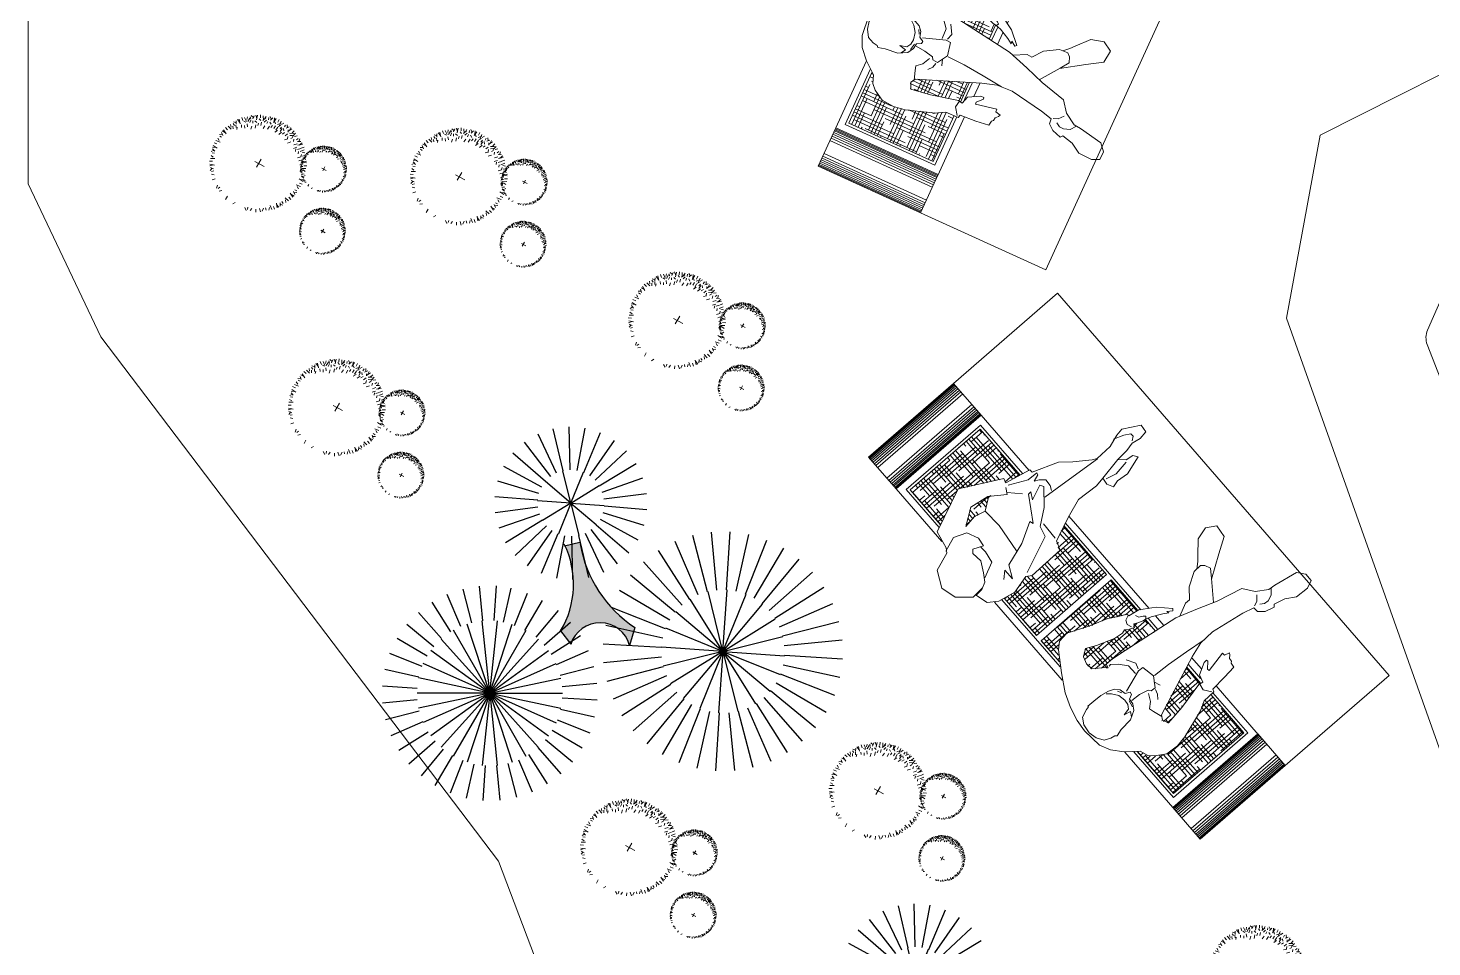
# Model space of a CAD drawing. Header units: millimetres. Extents: x 72 to 2370, y -203 to 794.
# Drawn here: x 1692.25 to 1699.77, y 354.79 to 359.71 of the extents above; entities that cross this region are included whole.
import ezdxf

# ---------------------------------------------------------------- set-up
doc = ezdxf.new("R2010")
doc.units = ezdxf.units.MM
for name, color, linetype, lineweight in [('01_Fina', 250, 'Continuous', 15), ('ARB-CERCO', 97, 'Continuous', 5), ('mobiliario', 252, 'Continuous', 9), ('PLUMA 0.05', 240, 'Continuous', 5)]:
    doc.layers.add(name, color=color, linetype=linetype, lineweight=lineweight)
doc.layers.add('Cotas', color=7, linetype='Continuous')
doc.layers.add('FURN', color=253, linetype='Continuous')
pattern_1 = [(360, (2.309277, 33.903915), (0.05, 0.0125), [0.2, -0.1]), (90, (2.309277, 33.903915), (-0.0125, -0.05), [0.2, -0.1])]

# ---------------------------------------------------------------- blocks, each defined once
blk = doc.blocks.new('ala')
at = {"layer": 'PLUMA 0.05', "color": 252, "true_color": 0x939598}
blk.add_lwpolyline([(1563.8725, 60.9364), (1563.8725, 59.8792, -0.198912), (1563.8432, 59.8085), (1563.0143, 58.9796, -0.198912), (1562.9436, 58.9503), (1561.8865, 58.9503, -0.198912), (1561.8157, 58.9796), (1560.9868, 59.8085, -0.198912), (1560.9575, 59.8792), (1560.9575, 60.9364, -0.198912), (1560.9868, 61.0071), (1561.8157, 61.836, -0.198912), (1561.8865, 61.8653), (1562.9436, 61.8653, -0.198912), (1563.0143, 61.836), (1563.8432, 61.0071, -0.198912)], format="xyb", close=True, dxfattribs=at)
blk = doc.blocks.new('persona 1')
at = {"layer": 'mobiliario', "color": 32, "lineweight": 9}
for p, q in [((768301.7249, 8993267.208), (768301.7749, 8993267.2519)), ((768301.7749, 8993267.2519), (768301.8256, 8993267.2761)), ((768301.8158, 8993267.2141), (768301.8293, 8993267.2442)), ((768301.8256, 8993267.2761), (768301.9237, 8993267.285)), ((768301.8293, 8993267.2442), (768301.8629, 8993267.2653)), ((768301.8629, 8993267.2653), (768301.902, 8993267.2743)), ((768301.902, 8993267.2743), (768301.9465, 8993267.2687)), ((768301.9237, 8993267.285), (768301.983, 8993267.28)), ((768301.9465, 8993267.2687), (768301.9793, 8993267.2503)), ((768301.9793, 8993267.2503), (768301.9931, 8993267.2114)), ((768301.983, 8993267.28), (768302.0501, 8993267.263)), ((768302.0501, 8993267.263), (768302.1202, 8993267.2363)), ((768302.1202, 8993267.2363), (768302.2033, 8993267.1879)), ((768301.6781, 8993267.1494), (768301.7249, 8993267.208)), ((768301.8047, 8993267.1841), (768301.8117, 8993267.1918)), ((768301.8134, 8993267.1499), (768301.8047, 8993267.1841)), ((768301.8117, 8993267.1918), (768301.8158, 8993267.2141)), ((768301.9931, 8993267.2114), (768301.9962, 8993267.1968)), ((768301.9962, 8993267.1968), (768302.0011, 8993267.197)), ((768302.0001, 8993267.16), (768301.9994, 8993267.118)), ((768302.0011, 8993267.197), (768302.0001, 8993267.16)), ((768302.2033, 8993267.1879), (768302.2944, 8993267.1275)), ((768301.5856, 8993267.0619), (768301.6155, 8993267.1124)), ((768301.6155, 8993267.1124), (768301.6392, 8993267.1355)), ((768301.6392, 8993267.1355), (768301.6781, 8993267.1494)), ((768301.8202, 8993267.0866), (768301.8134, 8993267.1499)), ((768301.8498, 8993267.0601), (768301.8567, 8993267.0937)), ((768301.8567, 8993267.0937), (768301.8643, 8993267.0607)), ((768301.9719, 8993267.0734), (768301.9877, 8993267.0927)), ((768301.9994, 8993267.118), (768301.9912, 8993267.0758)), ((768302.2944, 8993267.1275), (768302.3227, 8993267.0966)), ((768302.3227, 8993267.0966), (768302.3273, 8993267.045)), ((768301.5807, 8993267.0001), (768301.5856, 8993267.0619)), ((768301.8423, 8993267.0452), (768301.8202, 8993267.0866)), ((768301.8284, 8993267.0738), (768301.8498, 8993267.0601)), ((768301.87, 8993267.029), (768301.8423, 8993267.0452)), ((768301.8603, 8993267.04), (768301.8922, 8993267.0329)), ((768301.8643, 8993267.0607), (768301.8835, 8993267.049)), ((768301.8971, 8993267.0249), (768301.87, 8993267.029)), ((768301.8851, 8993267.0222), (768301.882, 8993266.9753)), ((768301.8835, 8993267.049), (768301.9085, 8993267.0459)), ((768301.908, 8993267.0035), (768301.8971, 8993267.0249)), ((768301.9085, 8993267.0459), (768301.9436, 8993267.0535)), ((768301.9318, 8993267.0237), (768301.9199, 8993267.0024)), ((768301.9586, 8993267.0301), (768301.9318, 8993267.0237)), ((768301.9436, 8993267.0535), (768301.9719, 8993267.0734)), ((768301.9438, 8993267.0333), (768301.9633, 8993267.0441)), ((768301.98, 8993267.0483), (768301.9586, 8993267.0301)), ((768301.9912, 8993267.0758), (768301.98, 8993267.0483)), ((768302.1221, 8993267.0663), (768302.0872, 8993267.0156)), ((768302.1564, 8993267.0702), (768302.1221, 8993267.0663)), ((768302.1913, 8993267.0593), (768302.1564, 8993267.0702)), ((768302.2148, 8993267.0257), (768302.1913, 8993267.0593)), ((768302.1921, 8993266.978), (768302.2148, 8993267.0257)), ((768302.3273, 8993267.045), (768302.2823, 8993266.9397)), ((768301.5904, 8993266.9438), (768301.5807, 8993267.0001)), ((768301.7196, 8993266.9737), (768301.6906, 8993266.9602)), ((768301.6906, 8993266.9602), (768301.7043, 8993266.8646)), ((768301.7423, 8993266.9598), (768301.7196, 8993266.9737)), ((768301.7351, 8993266.9642), (768301.7785, 8993266.9785)), ((768301.8551, 8993266.6662), (768301.7423, 8993266.9598)), ((768301.7785, 8993266.9785), (768301.8004, 8993266.9843)), ((768301.8004, 8993266.9843), (768301.8237, 8993266.9582)), ((768301.8237, 8993266.9582), (768301.8589, 8993266.9399)), ((768301.882, 8993266.9753), (768301.8715, 8993266.9305)), ((768301.9199, 8993267.0024), (768301.908, 8993267.0035)), ((768301.9711, 8993266.905), (768301.9347, 8993267.0119)), ((768302.0194, 8993266.9267), (768302.0575, 8993266.9578)), ((768302.0575, 8993266.9578), (768302.081, 8993266.9858)), ((768302.0872, 8993267.0156), (768302.0753, 8993267.0053)), ((768302.0753, 8993267.0053), (768302.0952, 8993267.0012)), ((768302.081, 8993266.9858), (768302.0782, 8993266.9956)), ((768302.0943, 8993266.9617), (768302.0849, 8993266.8899)), ((768302.0952, 8993267.0012), (768302.0943, 8993266.9617)), ((768302.1612, 8993266.8905), (768302.1921, 8993266.978)), ((768301.6352, 8993266.8076), (768301.5904, 8993266.9438)), ((768301.8281, 8993266.9091), (768301.8077, 8993266.9255)), ((768301.8505, 8993266.9026), (768301.8281, 8993266.9091)), ((768301.8596, 8993266.9227), (768301.8581, 8993266.898)), ((768301.8581, 8993266.898), (768301.9061, 8993266.8679)), ((768301.8715, 8993266.9305), (768301.8596, 8993266.9227)), ((768301.9696, 8993266.8803), (768301.9711, 8993266.905)), ((768301.9703, 8993266.9247), (768302.0194, 8993266.9267)), ((768301.9786, 8993266.9004), (768302.0061, 8993266.8916)), ((768302.0061, 8993266.8916), (768302.0494, 8993266.9155)), ((768302.0849, 8993266.8899), (768302.0446, 8993266.6074)), ((768302.1556, 8993266.8459), (768302.1612, 8993266.8905)), ((768302.2823, 8993266.9397), (768302.2538, 8993266.8523)), ((768301.7043, 8993266.8646), (768301.7343, 8993266.7328)), ((768301.8833, 8993266.8842), (768301.8517, 8993266.8731)), ((768301.8998, 8993266.7789), (768301.9038, 8993266.8628)), ((768301.9061, 8993266.8679), (768301.9696, 8993266.8803)), ((768302.1473, 8993266.8086), (768302.1612, 8993266.8289)), ((768302.1612, 8993266.8289), (768302.1556, 8993266.8459)), ((768302.2538, 8993266.8523), (768302.2285, 8993266.8094)), ((768301.6592, 8993266.7643), (768301.6352, 8993266.8076)), ((768301.6617, 8993266.7003), (768301.6592, 8993266.7643)), ((768301.8893, 8993266.675), (768301.8998, 8993266.7789)), ((768302.1355, 8993266.7342), (768302.1444, 8993266.7592)), ((768302.1383, 8993266.7861), (768302.1473, 8993266.8086)), ((768302.1535, 8993266.7768), (768302.1383, 8993266.7861)), ((768302.1444, 8993266.7592), (768302.1535, 8993266.7768)), ((768302.1722, 8993266.8022), (768302.1503, 8993266.794)), ((768302.1922, 8993266.7932), (768302.1722, 8993266.8022)), ((768302.1981, 8993266.7688), (768302.188, 8993266.7142)), ((768302.2004, 8993266.7738), (768302.1922, 8993266.7932)), ((768302.2103, 8993266.7717), (768302.1981, 8993266.7688)), ((768302.2285, 8993266.8094), (768302.2103, 8993266.7717)), ((768301.6742, 8993266.6959), (768301.6617, 8993266.7003)), ((768301.7023, 8993266.7328), (768301.6676, 8993266.7079)), ((768301.6799, 8993266.6172), (768301.6742, 8993266.6959)), ((768301.7333, 8993266.7272), (768301.7023, 8993266.7328)), ((768301.7343, 8993266.7328), (768301.7303, 8993266.7105)), ((768301.7303, 8993266.7105), (768301.7676, 8993266.6996)), ((768301.7676, 8993266.6996), (768301.797, 8993266.6442)), ((768302.0999, 8993266.6416), (768302.1249, 8993266.6919)), ((768302.1249, 8993266.6919), (768302.1337, 8993266.7194)), ((768302.1337, 8993266.7194), (768302.1355, 8993266.7342)), ((768302.1357, 8993266.716), (768302.1434, 8993266.7101)), ((768302.1434, 8993266.7101), (768302.1518, 8993266.7192)), ((768302.188, 8993266.7142), (768302.1441, 8993266.6434)), ((768302.1518, 8993266.7192), (768302.1623, 8993266.7371)), ((768302.1623, 8993266.7371), (768302.1782, 8993266.744)), ((768301.7621, 8993266.6526), (768301.7523, 8993266.6522)), ((768301.7523, 8993266.6522), (768301.7737, 8993266.5496)), ((768301.7903, 8993266.6266), (768301.7621, 8993266.6526)), ((768301.7975, 8993266.6294), (768301.7903, 8993266.6266)), ((768301.797, 8993266.6442), (768301.7975, 8993266.6294)), ((768301.8777, 8993266.5957), (768301.8551, 8993266.6662)), ((768301.8786, 8993266.574), (768301.8893, 8993266.675)), ((768302.0837, 8993266.6163), (768302.0999, 8993266.6416)), ((768302.1441, 8993266.6434), (768302.0872, 8993266.5894)), ((768301.6874, 8993266.5535), (768301.6799, 8993266.6172)), ((768301.8808, 8993266.5194), (768301.8777, 8993266.5957)), ((768302.0446, 8993266.6074), (768302.0095, 8993266.5024)), ((768302.0676, 8993266.527), (768302.0379, 8993266.5872)), ((768302.0795, 8993266.5964), (768302.0958, 8993266.6193)), ((768302.0872, 8993266.5894), (768302.0795, 8993266.5964)), ((768302.0958, 8993266.6193), (768302.0837, 8993266.6163)), ((768301.7097, 8993266.5495), (768301.6874, 8993266.5535)), ((768301.7174, 8993266.5424), (768301.7097, 8993266.5495)), ((768301.7322, 8993266.5405), (768301.7174, 8993266.5424)), ((768301.745, 8993266.5287), (768301.7322, 8993266.5405)), ((768301.7526, 8993266.5241), (768301.745, 8993266.5287)), ((768301.7589, 8993266.549), (768301.7526, 8993266.5241)), ((768301.7737, 8993266.5496), (768301.7589, 8993266.549)), ((768301.853, 8993266.3532), (768301.8808, 8993266.5194)), ((768302.0095, 8993266.5024), (768301.9764, 8993266.4075)), ((768302.0661, 8993266.5023), (768302.0676, 8993266.527)), ((768302.1145, 8993266.4623), (768302.0661, 8993266.5023)), ((768301.9823, 8993266.4245), (768302.0744, 8993266.3572)), ((768302.1541, 8993266.3974), (768302.1145, 8993266.4623)), ((768301.9764, 8993266.4075), (768301.9446, 8993266.2805)), ((768302.0717, 8993266.3593), (768302.1406, 8993266.2535)), ((768302.0744, 8993266.3572), (768302.115, 8993266.3293)), ((768302.1416, 8993266.3402), (768302.1557, 8993266.3556)), ((768302.1557, 8993266.3556), (768302.1541, 8993266.3974)), ((768302.178, 8993266.354), (768302.1547, 8993266.3808)), ((768301.79, 8993266.2669), (768301.8135, 8993266.2949)), ((768301.8135, 8993266.2949), (768301.8381, 8993266.2959)), ((768301.8381, 8993266.2959), (768301.853, 8993266.3532)), ((768302.115, 8993266.3293), (768302.1416, 8993266.3402)), ((768302.1985, 8993266.336), (768302.178, 8993266.354)), ((768302.1985, 8993266.336), (768302.2579, 8993266.2819)), ((768301.7771, 8993266.222), (768301.79, 8993266.2669)), ((768301.8189, 8993266.2237), (768301.8204, 8993266.2459)), ((768301.8299, 8993266.1946), (768301.8189, 8993266.2237)), ((768301.8204, 8993266.2459), (768301.832, 8993266.2637)), ((768301.8516, 8993266.2669), (768301.8433, 8993266.2888)), ((768301.8746, 8993266.2457), (768301.8516, 8993266.2669)), ((768301.892, 8993266.2414), (768301.8573, 8993266.1858)), ((768301.9446, 8993266.2805), (768301.892, 8993266.2414)), ((768302.1869, 8993266.1812), (768302.1406, 8993266.2535)), ((768302.2579, 8993266.2819), (768302.2749, 8993266.2204)), ((768301.7447, 8993266.1098), (768301.7748, 8993266.1579)), ((768301.7748, 8993266.1579), (768301.7873, 8993266.2126)), ((768301.7873, 8993266.2126), (768301.7771, 8993266.222)), ((768301.8554, 8993266.1734), (768301.8299, 8993266.1946)), ((768301.8573, 8993266.1858), (768301.8538, 8993266.1512)), ((768302.2475, 8993266.1742), (768302.1869, 8993266.1812)), ((768302.2749, 8993266.2204), (768302.2475, 8993266.1742)), ((768301.7425, 8993266.0432), (768301.7447, 8993266.1098)), ((768301.8538, 8993266.1512), (768301.8325, 8993266.0347)), ((768301.7587, 8993266.0069), (768301.7425, 8993266.0432)), ((768301.8325, 8993266.0347), (768301.7981, 8993266.006)), ((768301.7981, 8993266.006), (768301.7587, 8993266.0069))]:
    blk.add_line(p, q, dxfattribs=at)
blk = doc.blocks.new('persona 2')
at = {"layer": 'mobiliario', "color": 32, "lineweight": 9}
for p, q in [((768302.5011, 8993267.2614), (768302.5569, 8993267.3259)), ((768302.5569, 8993267.3259), (768302.6311, 8993267.3463)), ((768302.6311, 8993267.3463), (768302.7096, 8993267.3066)), ((768302.7096, 8993267.3066), (768302.7416, 8993267.2198)), ((768302.407, 8993267.182), (768302.4385, 8993267.2281)), ((768302.4385, 8993267.2281), (768302.5022, 8993267.2463)), ((768302.502, 8993267.207), (768302.4992, 8993267.2455)), ((768302.5056, 8993267.1996), (768302.5011, 8993267.2614)), ((768302.3905, 8993267.0977), (768302.407, 8993267.182)), ((768302.5181, 8993267.1734), (768302.502, 8993267.207)), ((768302.5562, 8993267.1489), (768302.5181, 8993267.1734)), ((768302.5342, 8993267.1595), (768302.5698, 8993267.0864)), ((768302.7416, 8993267.2198), (768302.7623, 8993267.2046)), ((768302.7508, 8993267.2174), (768302.7771, 8993267.1467)), ((768302.7623, 8993267.2046), (768302.8467, 8993267.188)), ((768302.8467, 8993267.188), (768302.9361, 8993266.9783)), ((768302.4121, 8993267.0086), (768302.3905, 8993267.0977)), ((768302.4692, 8993267.0973), (768302.5002, 8993267.0648)), ((768302.6081, 8993267.1209), (768302.5562, 8993267.1489)), ((768302.659, 8993267.1276), (768302.6081, 8993267.1209)), ((768302.653, 8993267.0652), (768302.6752, 8993267.1137)), ((768302.6752, 8993267.1137), (768302.659, 8993267.1276)), ((768302.7771, 8993267.1467), (768302.7514, 8993267.0844)), ((768302.5002, 8993267.0648), (768302.4459, 8993267.0639)), ((768302.4459, 8993267.0639), (768302.507, 8993267.0336)), ((768302.507, 8993267.0336), (768302.5424, 8993266.9212)), ((768302.5698, 8993267.0864), (768302.6264, 8993267.0769)), ((768302.6264, 8993267.0769), (768302.6565, 8993267.0791)), ((768302.6958, 8993267.0592), (768302.653, 8993267.0652)), ((768302.7514, 8993267.0844), (768302.6958, 8993267.0592)), ((768302.7858, 8993267.0068), (768302.7768, 8993267.0681)), ((768302.7768, 8993267.0681), (768302.8308, 8993266.9904)), ((768302.3958, 8993266.9832), (768302.4121, 8993267.0086)), ((768302.3996, 8993266.8051), (768302.3958, 8993266.9832)), ((768302.4957, 8993266.8151), (768302.4224, 8993266.9912)), ((768302.5333, 8993266.9629), (768302.6767, 8993266.946)), ((768302.7716, 8993266.9514), (768302.7858, 8993267.0068)), ((768302.8308, 8993266.9904), (768302.8165, 8993266.8956)), ((768302.9361, 8993266.9783), (768302.8322, 8993266.7834)), ((768302.5424, 8993266.9212), (768302.5964, 8993266.8238)), ((768302.6767, 8993266.946), (768302.7716, 8993266.9514)), ((768302.8165, 8993266.8956), (768302.763, 8993266.8207)), ((768302.7716, 8993266.9514), (768302.8119, 8993266.8968)), ((768302.5964, 8993266.8238), (768302.5801, 8993266.8181)), ((768302.4446, 8993266.7887), (768302.3996, 8993266.8051)), ((768302.4961, 8993266.6624), (768302.4446, 8993266.7887)), ((768302.4585, 8993266.7852), (768302.5464, 8993266.7825)), ((768302.5465, 8993266.8021), (768302.4957, 8993266.8151)), ((768302.6017, 8993266.729), (768302.5465, 8993266.8021)), ((768302.5801, 8993266.8181), (768302.699, 8993266.7436)), ((768302.771, 8993266.8138), (768302.7187, 8993266.7631)), ((768302.752, 8993266.7005), (768302.7941, 8993266.7882)), ((768302.763, 8993266.8207), (768302.793, 8993266.8032)), ((768302.8091, 8993266.7893), (768302.7819, 8993266.6634)), ((768302.8322, 8993266.7834), (768302.8091, 8993266.7893)), ((768302.679, 8993266.665), (768302.6017, 8993266.729)), ((768302.6374, 8993266.6953), (768302.6252, 8993266.5508)), ((768302.7001, 8993266.7285), (768302.6654, 8993266.7472)), ((768302.6654, 8993266.7472), (768302.6964, 8993266.6754)), ((768302.699, 8993266.7436), (768302.7001, 8993266.7285)), ((768302.7483, 8993266.6474), (768302.752, 8993266.7005)), ((768302.5247, 8993266.5814), (768302.4961, 8993266.6624)), ((768302.6407, 8993266.6502), (768302.6627, 8993266.6397)), ((768302.6627, 8993266.6397), (768302.6962, 8993266.636)), ((768302.6964, 8993266.6754), (768302.679, 8993266.665)), ((768302.6962, 8993266.636), (768302.7171, 8993266.6602)), ((768302.7171, 8993266.6602), (768302.7276, 8993266.6821)), ((768302.7669, 8993266.6623), (768302.72, 8993266.5365)), ((768302.7276, 8993266.6821), (768302.7391, 8993266.6497)), ((768302.7391, 8993266.6497), (768302.7483, 8993266.6474)), ((768302.7819, 8993266.6634), (768302.7669, 8993266.6623)), ((768302.5173, 8993266.475), (768302.5247, 8993266.5814)), ((768302.6252, 8993266.5508), (768302.6119, 8993266.3869)), ((768302.72, 8993266.5365), (768302.677, 8993266.4835)), ((768302.4619, 8993266.4167), (768302.4917, 8993266.4324)), ((768302.4917, 8993266.4324), (768302.5252, 8993266.4287)), ((768302.5252, 8993266.4287), (768302.5173, 8993266.475)), ((768302.5252, 8993266.4287), (768302.5455, 8993266.3153)), ((768302.677, 8993266.4835), (768302.6235, 8993266.4086)), ((768302.4695, 8993266.3839), (768302.4619, 8993266.4167)), ((768302.4646, 8993266.3261), (768302.4695, 8993266.3839)), ((768302.5124, 8993266.4172), (768302.4995, 8993266.3664)), ((768302.4995, 8993266.3664), (768302.5107, 8993266.2947)), ((768302.6235, 8993266.4086), (768302.6129, 8993266.3867)), ((768302.6129, 8993266.3867), (768302.616, 8993266.3023)), ((768302.4919, 8993266.2355), (768302.4646, 8993266.3261)), ((768302.5455, 8993266.3153), (768302.5188, 8993266.2877)), ((768302.5499, 8993266.2552), (768302.5455, 8993266.3153)), ((768302.616, 8993266.3023), (768302.6275, 8993266.2698)), ((768302.514, 8993266.2496), (768302.4919, 8993266.2355)), ((768302.5188, 8993266.2877), (768302.514, 8993266.2496)), ((768302.559, 8993266.2135), (768302.5499, 8993266.2552)), ((768302.6145, 8993266.219), (768302.6321, 8993266.2687)), ((768302.6275, 8993266.2698), (768302.6368, 8993266.244)), ((768302.6368, 8993266.244), (768302.6411, 8993266.2073)), ((768302.5516, 8993266.1698), (768302.559, 8993266.2135)), ((768302.5574, 8993266.1303), (768302.5516, 8993266.1698)), ((768302.567, 8993266.2065), (768302.582, 8993266.188)), ((768302.582, 8993266.188), (768302.597, 8993266.189)), ((768302.6411, 8993266.2073), (768302.5956, 8993266.1254)), ((768302.597, 8993266.189), (768302.6145, 8993266.219)), ((768302.5956, 8993266.1254), (768302.5574, 8993266.1303))]:
    blk.add_line(p, q, dxfattribs=at)
blk = doc.blocks.new('bloque1')
at = {"layer": 'mobiliario', "lineweight": 9, "true_color": 0x939598}
h = blk.add_hatch(dxfattribs=at)
h.set_pattern_fill('HOUND', color=252, scale=0.2, style=0)
h.set_pattern_definition(pattern_1)
h.paths.add_polyline_path([(256.2525, 18.257), (256.2562, 18.3034), (256.2787, 18.3412), (256.2964, 18.3586), (256.3256, 18.369), (256.3306, 18.3753), (256.1335, 18.3753), (256.1335, 18.0453), (256.3128, 18.0453), (256.3114, 18.0802), (256.2935, 18.1127), (256.2598, 18.2148)])
h = blk.add_hatch(dxfattribs=at)
h.set_pattern_fill('HOUND', color=252, scale=0.2, style=0)
h.set_pattern_definition(pattern_1)
h.paths.add_polyline_path([(256.3738, 18.2268), (256.3567, 18.2372), (256.335, 18.2271), (256.3453, 18.1554), (256.3677, 18.0566), (256.3657, 18.0453), (256.4435, 18.0453)])
h.paths.add_polyline_path([(256.7111, 18.2405), (256.7281, 18.2763), (256.7105, 18.3014), (256.6843, 18.3096), (256.6586, 18.3067), (256.6324, 18.2687), (256.6235, 18.2609), (256.6384, 18.2578), (256.6378, 18.2282), (256.6307, 18.1744), (256.6123, 18.0453), (256.6669, 18.0453), (256.6673, 18.0465), (256.6687, 18.0576), (256.6753, 18.0764), (256.6821, 18.0896), (256.6708, 18.0965), (256.6775, 18.1134), (256.6879, 18.1286), (256.6837, 18.1414), (256.6879, 18.1748)])
h.paths.add_polyline_path([(256.853, 18.3753), (256.7535, 18.3753), (256.7878, 18.3526), (256.8091, 18.3294), (256.8125, 18.2907), (256.7788, 18.2118), (256.7574, 18.1462), (256.7384, 18.114), (256.7248, 18.0858), (256.7156, 18.0836), (256.7085, 18.0453), (256.853, 18.0453)])
h = blk.add_hatch(dxfattribs=at)
h.set_pattern_fill('HOUND', color=252, scale=0.2, style=0)
h.set_pattern_definition(pattern_1)
h.paths.add_polyline_path([(257.0489, 18.2496), (257.0611, 18.2686), (257.0449, 18.3354), (257.0527, 18.3753), (256.878, 18.3753), (256.878, 18.0453), (257.1093, 18.0453), (257.0855, 18.1037), (257.0517, 18.116)])
h.paths.add_polyline_path([(257.5635, 18.3753), (257.399, 18.3753), (257.4541, 18.2459), (257.3762, 18.0997), (257.3589, 18.1041), (257.3462, 18.0453), (257.5635, 18.0453)])
h = blk.add_hatch(dxfattribs=at)
h.set_pattern_fill('HOUND', color=252, scale=0.2, style=0)
h.set_pattern_definition(pattern_1)
h.paths.add_polyline_path([(257.3752, 18.2549), (257.3346, 18.3132), (257.3414, 18.2672), (257.3308, 18.2257), (257.361, 18.1848), (257.361, 18.179), (257.3644, 18.1839)])
at = {"layer": 'mobiliario', "color": 252, "lineweight": 9, "true_color": 0x939598}
for p, q in [((255.9485, 18.0103), (255.9485, 18.4103)), ((256.0985, 18.4103), (255.9485, 18.4103)), ((255.9518, 18.4103), (255.9518, 18.0103)), ((255.9556, 18.4103), (255.9556, 18.0103)), ((255.9607, 18.4103), (255.9607, 18.0103)), ((255.9665, 18.4103), (255.9665, 18.0103)), ((255.973, 18.4103), (255.973, 18.0103)), ((255.9804, 18.4103), (255.9804, 18.0103)), ((255.9884, 18.4103), (255.9884, 18.0103)), ((255.9985, 18.0103), (255.9985, 18.4103)), ((256.0485, 18.0103), (256.0485, 18.4103)), ((256.0585, 18.4103), (256.0585, 18.0103)), ((256.0666, 18.4103), (256.0666, 18.0103)), ((256.074, 18.4103), (256.074, 18.0103)), ((256.0805, 18.4103), (256.0805, 18.0103)), ((256.0863, 18.4103), (256.0863, 18.0103)), ((256.0913, 18.4103), (256.0913, 18.0103)), ((256.0952, 18.4103), (256.0952, 18.0103)), ((256.0985, 18.0103), (256.0985, 18.4103)), ((256.3586, 18.4103), (256.0985, 18.4103)), ((256.0985, 18.4103), (256.0985, 18.0103)), ((256.3386, 18.3853), (256.1235, 18.3853)), ((256.1235, 18.3853), (256.1235, 18.0353)), ((256.3306, 18.3753), (256.1335, 18.3753)), ((256.1335, 18.3753), (256.1335, 18.0453)), ((257.0653, 18.4103), (256.6981, 18.4103)), ((257.0547, 18.3853), (256.7385, 18.3853)), ((256.853, 18.3753), (256.7535, 18.3753)), ((256.853, 18.0453), (256.853, 18.3753)), ((257.0527, 18.3753), (256.878, 18.3753)), ((256.878, 18.0453), (256.878, 18.3753)), ((257.5985, 18.4103), (257.3507, 18.4103)), ((257.5735, 18.3853), (257.3947, 18.3853)), ((257.5635, 18.3753), (257.399, 18.3753)), ((257.5635, 18.0453), (257.5635, 18.3753)), ((257.5735, 18.0353), (257.5735, 18.3853)), ((257.5985, 18.0103), (257.5985, 18.4103)), ((257.5985, 18.4103), (257.7485, 18.4103)), ((257.5985, 18.0103), (257.5985, 18.4103)), ((257.6018, 18.4103), (257.6018, 18.0103)), ((257.6056, 18.4103), (257.6056, 18.0103)), ((257.6107, 18.4103), (257.6107, 18.0103)), ((257.6165, 18.4103), (257.6165, 18.0103)), ((257.623, 18.4103), (257.623, 18.0103)), ((257.6304, 18.4103), (257.6304, 18.0103)), ((257.6384, 18.4103), (257.6384, 18.0103)), ((257.6485, 18.0103), (257.6485, 18.4103)), ((257.6985, 18.0103), (257.6985, 18.4103)), ((257.7085, 18.4103), (257.7085, 18.0103)), ((257.7166, 18.4103), (257.7166, 18.0103)), ((257.724, 18.4103), (257.724, 18.0103)), ((257.7305, 18.4103), (257.7305, 18.0103)), ((257.7363, 18.4103), (257.7363, 18.0103)), ((257.7413, 18.4103), (257.7413, 18.0103)), ((257.7452, 18.4103), (257.7452, 18.0103)), ((257.7485, 18.0103), (257.7485, 18.4103)), ((257.361, 18.1848), (257.361, 18.1717)), ((256.1235, 18.0353), (256.3132, 18.0353)), ((256.1335, 18.0453), (256.3128, 18.0453)), ((256.3657, 18.0453), (256.4435, 18.0453)), ((256.3802, 18.0353), (256.4474, 18.0353)), ((256.6109, 18.0353), (256.6637, 18.0353)), ((256.6123, 18.0453), (256.6669, 18.0453)), ((256.7035, 18.0353), (257.1134, 18.0353)), ((256.7085, 18.0453), (256.853, 18.0453)), ((256.878, 18.0453), (257.1093, 18.0453)), ((257.344, 18.0353), (257.5735, 18.0353)), ((257.3462, 18.0453), (257.5635, 18.0453)), ((256.0985, 18.0103), (255.9485, 18.0103)), ((256.0952, 18.0103), (256.324, 18.0103)), ((256.404, 18.0103), (256.457, 18.0103)), ((256.6073, 18.0103), (256.653, 18.0103)), ((256.688, 18.0103), (257.1236, 18.0103)), ((257.3386, 18.0103), (257.5985, 18.0103)), ((257.5985, 18.0103), (257.7485, 18.0103))]:
    blk.add_line(p, q, dxfattribs=at)
at = {"layer": 'mobiliario', "color": 252, "lineweight": 9, "true_color": 0x939598, "xscale": 0.75, "yscale": 0.75, "zscale": 0.75}
for name, p in [('persona 2', (-575969.748, -6744931.9903)), ('persona 1', (-575969.933, -6744931.9954))]:
    blk.add_blockref(name, p, dxfattribs=at)
blk = doc.blocks.new('A$C772F565F')
at = {"layer": 'Cotas', "color": 252, "lineweight": 9, "true_color": 0x939598}
for p, q in [((0, 0.7552), (0, 0.0187)), ((2.7119, 0.7552), (2.7119, 0.0187)), ((0, 0.0187), (2.7119, 0.0187))]:
    blk.add_line(p, q, dxfattribs=at)
at = {"layer": 'mobiliario', "color": 252, "lineweight": 9, "true_color": 0x939598, "xscale": 1.506646428533565, "yscale": 1.506646428533565, "zscale": 1.506646428533565}
blk.add_blockref('bloque1', (-385.6239, -26.38), dxfattribs=at)
blk = doc.blocks.new('abri')
at = {"layer": 'FURN'}
blk.add_hatch(color=256, dxfattribs=at).paths.add_polyline_path([(1541.4483, 14.7988), (1541.5053, 14.8935, -0.755152), (1541.367, 15.2521), (1541.2444, 15.2412, -0.169075), (1540.9762, 14.779), (1540.8625, 14.6983), (1540.9211, 14.6158, -0.248562)])
for p, q in [((1541.0453, 16.2161), (1540.9239, 16.5768)), ((1541.1067, 16.2315), (1541.0433, 16.6068)), ((1541.1698, 16.2371), (1541.1659, 16.6177)), ((1541.233, 16.2328), (1541.2887, 16.6093)), ((1541.2947, 16.2186), (1541.4086, 16.5818)), ((1540.9334, 16.1576), (1540.7065, 16.4632)), ((1540.987, 16.1912), (1540.8107, 16.5286)), ((1541.3535, 16.195), (1541.5228, 16.5359)), ((1541.4078, 16.1625), (1541.6284, 16.4727)), ((1540.8856, 16.1159), (1540.6137, 16.3823)), ((1541.4564, 16.1218), (1541.7228, 16.3937)), ((1540.845, 16.0673), (1540.5348, 16.2879)), ((1541.4981, 16.0741), (1541.8037, 16.301)), ((1540.8125, 16.013), (1540.4715, 16.1823)), ((1541.5317, 16.0204), (1541.8691, 16.1967)), ((1541.5566, 15.9622), (1541.9173, 16.0835)), ((1540.7888, 15.9542), (1540.4256, 16.0681)), ((1540.7747, 15.8925), (1540.3981, 15.9482)), ((1541.572, 15.9007), (1541.9473, 15.9642)), ((1540.7704, 15.8293), (1540.3897, 15.8254)), ((1541.5776, 15.8376), (1541.9582, 15.8416)), ((1540.776, 15.7662), (1540.4007, 15.7028)), ((1541.5733, 15.7745), (1541.9498, 15.7188)), ((1540.7914, 15.7048), (1540.4306, 15.5834)), ((1540.8162, 15.6465), (1540.4789, 15.4702)), ((1541.5355, 15.6539), (1541.8764, 15.4846)), ((1541.5591, 15.7127), (1541.9223, 15.5988)), ((1540.8499, 15.5929), (1540.5443, 15.366)), ((1540.8915, 15.5451), (1540.6252, 15.2732)), ((1541.4623, 15.551), (1541.7343, 15.2847)), ((1541.503, 15.5996), (1541.8132, 15.3791)), ((1540.9401, 15.5045), (1540.7196, 15.1942)), ((1540.9945, 15.472), (1540.8252, 15.131)), ((1541.0532, 15.4483), (1540.9393, 15.0851)), ((1541.3027, 15.4509), (1541.424, 15.0901)), ((1541.3609, 15.4757), (1541.5372, 15.1384)), ((1541.4146, 15.5094), (1541.6415, 15.2038)), ((1541.115, 15.4342), (1541.0593, 15.0576)), ((1541.1781, 15.4299), (1541.1821, 15.0492)), ((1541.2412, 15.4355), (1541.3047, 15.0601)), ((1541.2444, 15.2412), (1541.367, 15.2521)), ((1541.8507, 14.9732), (1541.7785, 15.1898)), ((1541.9232, 14.9911), (1541.8857, 15.2164)), ((1541.9975, 14.9976), (1541.9958, 15.2259)), ((1542.072, 14.9923), (1542.106, 15.2181)), ((1542.1447, 14.9754), (1542.2137, 15.1931)), ((1541.7186, 14.9046), (1541.5829, 15.0883)), ((1541.7819, 14.9441), (1541.6767, 15.1468)), ((1542.2139, 14.9474), (1542.3161, 15.1516)), ((1542.2779, 14.9088), (1542.4107, 15.0946)), ((1540.5409, 14.7357), (1540.4026, 14.9817)), ((1540.5827, 14.7538), (1540.4986, 15.0232)), ((1540.6274, 14.7628), (1540.601, 15.0437)), ((1540.6729, 14.7622), (1540.7056, 15.0426)), ((1540.7173, 14.7523), (1540.8076, 15.0197)), ((1541.6622, 14.8557), (1541.4995, 15.0159)), ((1542.335, 14.8608), (1542.4953, 15.0235)), ((1540.5038, 14.7094), (1540.3173, 14.9212)), ((1540.7587, 14.7333), (1540.9026, 14.9761)), ((1540.7952, 14.7061), (1540.9864, 14.9137)), ((1541.6141, 14.7985), (1541.4284, 14.9313)), ((1541.4483, 14.7988), (1541.5053, 14.8935)), ((1542.384, 14.8044), (1542.5677, 14.94)), ((1540.473, 14.6759), (1540.2465, 14.8443)), ((1540.8253, 14.6719), (1541.0555, 14.8352)), ((1541.5756, 14.7346), (1541.3713, 14.8367)), ((1542.4235, 14.741), (1542.6261, 14.8463)), ((1540.4498, 14.6367), (1540.1932, 14.7544)), ((1540.8477, 14.6323), (1541.1067, 14.7441)), ((1541.5476, 14.6654), (1541.3298, 14.7343)), ((1542.4525, 14.6723), (1542.6692, 14.7445)), ((1540.4352, 14.5936), (1540.1598, 14.6554)), ((1540.8612, 14.5888), (1541.1379, 14.6444)), ((1540.9237, 14.6121), (1540.8636, 14.6969)), ((1541.5342, 14.5804), (1541.3084, 14.6144)), ((1542.4705, 14.5998), (1542.6958, 14.6373)), ((1540.4299, 14.5484), (1540.1477, 14.5515)), ((1540.8655, 14.5435), (1541.1477, 14.5403)), ((1542.477, 14.5254), (1542.7053, 14.5272)), ((1540.4342, 14.503), (1540.1575, 14.4475)), ((1540.4478, 14.4596), (1540.1887, 14.3477)), ((1540.8457, 14.4551), (1541.1022, 14.3374)), ((1540.8602, 14.4982), (1541.1356, 14.4365)), ((1541.5289, 14.5059), (1541.3006, 14.5041)), ((1541.5354, 14.4315), (1541.3101, 14.3941)), ((1542.4717, 14.451), (1542.6975, 14.4169)), ((1540.4701, 14.4199), (1540.2399, 14.2566)), ((1540.5002, 14.3857), (1540.309, 14.1781)), ((1540.5367, 14.3585), (1540.3928, 14.1157)), ((1540.5781, 14.3396), (1540.4879, 14.0722)), ((1540.7127, 14.338), (1540.7969, 14.0687)), ((1540.7545, 14.3561), (1540.8928, 14.1101)), ((1540.7916, 14.3824), (1540.9781, 14.1706)), ((1540.8225, 14.4159), (1541.0489, 14.2475)), ((1541.5498, 14.3713), (1541.3332, 14.2991)), ((1542.4548, 14.3782), (1542.6725, 14.3093)), ((1540.6225, 14.3296), (1540.5898, 14.0493)), ((1540.668, 14.3291), (1540.6944, 14.0481)), ((1541.5789, 14.3026), (1541.3762, 14.1973)), ((1542.3882, 14.2451), (1542.574, 14.1123)), ((1542.4267, 14.309), (1542.631, 14.2069)), ((1541.6184, 14.2392), (1541.4347, 14.1036)), ((1541.6673, 14.1828), (1541.5071, 14.0201)), ((1542.3402, 14.1879), (1542.5029, 14.0277)), ((1541.7245, 14.1348), (1541.5916, 13.949)), ((1541.7884, 14.0962), (1541.6863, 13.892)), ((1541.8576, 14.0682), (1541.7887, 13.8505)), ((1542.1517, 14.0704), (1542.2239, 13.8538)), ((1542.2204, 14.0995), (1542.3256, 13.8968)), ((1542.2838, 14.139), (1542.4194, 13.9553)), ((1541.9303, 14.0513), (1541.8963, 13.8255)), ((1542.0048, 14.046), (1542.0066, 13.8176)), ((1542.0792, 14.0524), (1542.1166, 13.8272))]:
    blk.add_line(p, q, dxfattribs=at)
at = {"layer": 'FURN', "color": 62}
for p, q in [((1541.174, 15.8335), (1541.0492, 16.2174)), ((1541.174, 15.8335), (1541.174, 16.2371)), ((1541.174, 15.8335), (1541.2987, 16.2174)), ((1541.174, 15.8335), (1540.9367, 16.16)), ((1541.174, 15.8335), (1541.4112, 16.16)), ((1541.174, 15.8335), (1540.8474, 16.0707)), ((1541.174, 15.8335), (1541.5005, 16.0707)), ((1541.174, 15.8335), (1540.7901, 15.9582)), ((1541.174, 15.8335), (1541.5579, 15.9582)), ((1541.174, 15.8335), (1540.7703, 15.8335)), ((1541.174, 15.8335), (1540.7901, 15.7087)), ((1541.174, 15.8335), (1540.8474, 15.5962)), ((1541.174, 15.8335), (1540.9367, 15.5069)), ((1541.174, 15.8335), (1541.0492, 15.4496)), ((1541.174, 15.8335), (1541.5776, 15.8335)), ((1541.174, 15.8335), (1541.174, 15.4298)), ((1541.174, 15.8335), (1541.2987, 15.4496)), ((1541.174, 15.8335), (1541.4112, 15.5069)), ((1541.174, 15.8335), (1541.5005, 15.5962)), ((1541.174, 15.8335), (1541.5579, 15.7087)), ((1542.0012, 14.5218), (1541.9182, 14.9903)), ((1542.0012, 14.5218), (1542.0174, 14.9973)), ((1542.0012, 14.5218), (1542.1159, 14.9835)), ((1542.0012, 14.5218), (1541.7348, 14.916)), ((1542.0012, 14.5218), (1541.8226, 14.9628)), ((1542.0012, 14.5218), (1542.2094, 14.9496)), ((1542.0012, 14.5218), (1542.2938, 14.897)), ((1542.0012, 14.5218), (1541.6586, 14.852)), ((1542.0012, 14.5218), (1542.3654, 14.8279)), ((1540.6477, 14.5459), (1540.5804, 14.753)), ((1540.6477, 14.5459), (1540.715, 14.753)), ((1542.0012, 14.5218), (1541.5975, 14.7736)), ((1542.0012, 14.5218), (1542.4211, 14.7455)), ((1540.6477, 14.5459), (1540.4715, 14.6739)), ((1540.6477, 14.5459), (1540.8239, 14.6739)), ((1542.0012, 14.5218), (1541.5539, 14.6841)), ((1542.0012, 14.5218), (1542.4584, 14.6533)), ((1540.6477, 14.5459), (1540.4299, 14.5459)), ((1540.6477, 14.5459), (1540.4715, 14.4179)), ((1540.6477, 14.5459), (1540.5804, 14.3388)), ((1540.6477, 14.5459), (1540.8655, 14.5459)), ((1540.6477, 14.5459), (1540.715, 14.3388)), ((1540.6477, 14.5459), (1540.8239, 14.4179)), ((1542.0012, 14.5218), (1541.5266, 14.4882)), ((1542.0012, 14.5218), (1541.53, 14.5876)), ((1542.0012, 14.5218), (1541.5439, 14.3903)), ((1542.0012, 14.5218), (1541.5813, 14.2981)), ((1542.0012, 14.5218), (1541.637, 14.2157)), ((1542.0012, 14.5218), (1541.7086, 14.1466)), ((1542.0012, 14.5218), (1541.793, 14.094)), ((1542.0012, 14.5218), (1541.8865, 14.06)), ((1542.0012, 14.5218), (1541.985, 14.0463)), ((1542.0012, 14.5218), (1542.4758, 14.5554)), ((1542.0012, 14.5218), (1542.3437, 14.1916)), ((1542.0012, 14.5218), (1542.4049, 14.27)), ((1542.0012, 14.5218), (1542.4484, 14.3594)), ((1542.0012, 14.5218), (1542.4724, 14.456)), ((1542.0012, 14.5218), (1542.0842, 14.0533)), ((1542.0012, 14.5218), (1542.1798, 14.0808)), ((1542.0012, 14.5218), (1542.2676, 14.1276))]:
    blk.add_line(p, q, dxfattribs=at)
at = {"layer": 'FURN'}
for centre, radius, start, end in [((1540.4465, 15.3953), 0.8127, 301.61043, 349.06478), ((1541.4872, 15.0925), 0.1998, 126.97548, 275.20895), ((1541.3574, 14.2098), 0.596, 81.22271, 138.10852)]:
    blk.add_arc(centre, radius, start, end, dxfattribs=at)
blk = doc.blocks.new('A$C05551F4C')
at = {"color": 0, "linetype": 'ByBlock'}
for p, q in [((-0.1422, 0.2789), (-0.1518, 0.2974)), ((-0.1175, 0.2759), (-0.1328, 0.3015)), ((-0.1148, 0.2892), (-0.113, 0.3077)), ((-0.0892, 0.2954), (-0.0948, 0.3098)), ((-0.0896, 0.3199), (-0.0714, 0.308)), ((-0.0692, 0.3215), (-0.0758, 0.2998)), ((-0.0594, 0.3274), (-0.0488, 0.3042)), ((-0.0497, 0.2957), (-0.0475, 0.328)), ((-0.0255, 0.3123), (-0.0274, 0.3331)), ((-0.0039, 0.3001), (-0.0083, 0.3296)), ((0.0037, 0.3114), (0.0124, 0.3277)), ((0.0297, 0.3073), (0.03, 0.3227)), ((0.0387, 0.3301), (0.051, 0.3121)), ((0.0582, 0.3237), (0.0438, 0.3062)), ((0.0663, 0.2925), (0.0807, 0.3215)), ((0.0694, 0.3255), (0.0704, 0.2999)), ((0.095, 0.2986), (0.1012, 0.3184)), ((0.1103, 0.279), (0.1176, 0.3079)), ((0.1216, 0.2865), (0.136, 0.2983)), ((0.1441, 0.2728), (0.1503, 0.2869)), ((0.1611, 0.2904), (0.1656, 0.269)), ((-0.2371, 0.2034), (-0.2531, 0.2168)), ((-0.2158, 0.2234), (-0.2211, 0.2412)), ((-0.1945, 0.239), (-0.2052, 0.2501)), ((-0.2042, 0.2614), (-0.1828, 0.2573)), ((-0.186, 0.2707), (-0.1838, 0.2481)), ((-0.1793, 0.2799), (-0.1605, 0.2625)), ((-0.1581, 0.2543), (-0.1685, 0.285)), ((0.1185, 0.2688), (0.1332, 0.2783)), ((0.1278, 0.2451), (0.1434, 0.2504)), ((0.1363, 0.2555), (0.1509, 0.265)), ((0.1562, 0.2235), (0.1709, 0.233)), ((0.1767, 0.277), (0.1567, 0.2664)), ((0.1629, 0.2022), (0.1776, 0.2117)), ((0.1722, 0.2451), (0.1966, 0.2664)), ((0.1878, 0.2744), (0.1789, 0.2504)), ((0.1802, 0.1896), (0.1971, 0.2029)), ((0.2011, 0.2397), (0.2144, 0.2557)), ((0.2015, 0.2158), (0.2012, 0.2313)), ((0.2077, 0.2158), (0.2255, 0.2397)), ((0.2119, 0.2072), (0.2393, 0.2068)), ((0.2122, 0.1917), (0.2316, 0.1933)), ((0.2211, 0.2184), (0.2388, 0.2238)), ((0.2366, 0.1971), (0.2477, 0.2078)), ((0.259, 0.2068), (0.255, 0.1854)), ((-0.2839, 0.124), (-0.2956, 0.1383)), ((-0.2877, 0.1635), (-0.2664, 0.1679)), ((-0.2702, 0.1465), (-0.2843, 0.1527)), ((0.1773, 0.1632), (0.1989, 0.1686)), ((0.1982, 0.1408), (0.2209, 0.1482)), ((0.2194, 0.1722), (0.2329, 0.1797)), ((0.2222, 0.1343), (0.2393, 0.1382)), ((0.2342, 0.1166), (0.2547, 0.1233)), ((0.238, 0.1512), (0.2412, 0.1673)), ((0.2683, 0.1886), (0.2458, 0.1864)), ((0.252, 0.1607), (0.2827, 0.1711)), ((0.2775, 0.1819), (0.2601, 0.1631)), ((0.2632, 0.1339), (0.2682, 0.1486)), ((0.265, 0.1076), (0.2837, 0.1025)), ((0.27, 0.1223), (0.2956, 0.1124)), ((0.2736, 0.1201), (0.2991, 0.1354)), ((0.2766, 0.1448), (0.295, 0.1544)), ((0.2869, 0.1174), (0.3053, 0.1156)), ((0.2931, 0.0918), (0.3074, 0.0974)), ((-0.3088, 0.006), (-0.3251, 0.0148)), ((-0.3229, 0.0718), (-0.2973, 0.0728)), ((-0.0275, 0), (0.0346, 0)), ((-0.0009, 0.0293), (0.0013, -0.0426)), ((0.2224, 0.0927), (0.2445, 0.0904)), ((0.2344, 0.0646), (0.2583, 0.0637)), ((0.2407, 0.0111), (0.2607, 0.0014)), ((0.2548, 0.0502), (0.2721, 0.048)), ((0.2566, 0.0113), (0.2805, 0.0104)), ((0.26, 0.0294), (0.2815, 0.0287)), ((0.265, 0.0868), (0.2804, 0.0892)), ((0.2753, 0.0607), (0.2838, 0.0747)), ((0.2858, 0.0105), (0.3017, -0.0008)), ((0.2931, 0.0358), (0.3029, 0.0479)), ((0.2934, 0.0523), (0.3257, 0.0501)), ((0.2955, 0.0225), (0.3163, 0.0046)), ((0.3191, 0.0718), (0.2974, 0.0784)), ((0.2977, 0.0065), (0.3273, 0.0109)), ((0.3251, 0.0621), (0.3018, 0.0514)), ((0.3175, 0.0922), (0.3056, 0.074)), ((0.31, 0.0282), (0.3307, 0.03)), ((-0.3173, -0.0872), (-0.3053, -0.069)), ((-0.2928, -0.0868), (-0.3072, -0.0924)), ((0.2299, -0.0719), (0.2455, -0.0879)), ((0.2423, -0.0195), (0.2645, -0.0285)), ((0.2455, -0.0852), (0.261, -0.0799)), ((0.2544, -0.0613), (0.2743, -0.0693)), ((0.2566, -0.04), (0.2721, -0.0479)), ((0.2633, -0.018), (0.2871, -0.0189)), ((0.2721, -0.0879), (0.2832, -0.1039)), ((0.2787, -0.0091), (0.294, -0.0121)), ((0.2795, -0.0372), (0.2923, -0.0269)), ((0.2854, -0.0799), (0.2987, -0.1039)), ((0.2876, -0.0666), (0.301, -0.0586)), ((0.2901, -0.0637), (0.3191, -0.0781)), ((0.2962, -0.0924), (0.3161, -0.0986)), ((0.3231, -0.0668), (0.2976, -0.0678)), ((0.3213, -0.0555), (0.3038, -0.0412)), ((0.305, -0.0271), (0.3203, -0.0274)), ((0.309, -0.001), (0.3254, -0.0098)), ((0.3277, -0.0361), (0.3097, -0.0484)), ((-0.2866, -0.1125), (-0.3051, -0.1106)), ((-0.2763, -0.1398), (-0.2947, -0.1495)), ((-0.2773, -0.1769), (-0.2599, -0.1581)), ((-0.268, -0.1836), (-0.2455, -0.1814)), ((0.1989, -0.1758), (0.2144, -0.1705)), ((0.21, -0.1545), (0.2277, -0.1705)), ((0.2166, -0.1811), (0.2344, -0.1971)), ((0.2211, -0.1012), (0.2388, -0.1172)), ((0.2322, -0.1438), (0.2499, -0.1598)), ((0.2427, -0.1696), (0.264, -0.194)), ((0.272, -0.1851), (0.248, -0.1763)), ((0.2499, -0.1305), (0.2655, -0.1252)), ((0.2588, -0.1039), (0.2721, -0.1119)), ((0.2747, -0.1741), (0.264, -0.1541)), ((0.288, -0.1585), (0.2667, -0.163)), ((0.2704, -0.1415), (0.2845, -0.1477)), ((0.2766, -0.1077), (0.3056, -0.1149)), ((0.2842, -0.119), (0.2959, -0.1334)), ((-0.2363, -0.1921), (-0.2474, -0.2028)), ((-0.2208, -0.2135), (-0.2386, -0.2188)), ((-0.2075, -0.2108), (-0.2252, -0.2348)), ((-0.2008, -0.2348), (-0.2141, -0.2507)), ((-0.172, -0.2401), (-0.1964, -0.2614)), ((-0.1875, -0.2694), (-0.1786, -0.2454)), ((-0.1764, -0.2721), (-0.1564, -0.2614)), ((-0.1609, -0.2854), (-0.1653, -0.2641)), ((-0.1439, -0.2678), (-0.15, -0.2819)), ((-0.1214, -0.2816), (-0.1357, -0.2933)), ((-0.1101, -0.274), (-0.1173, -0.303)), ((0.0968, -0.269), (0.1145, -0.285)), ((0.1151, -0.2843), (0.1132, -0.3027)), ((0.1177, -0.2709), (0.1331, -0.2965)), ((0.1345, -0.2477), (0.1523, -0.2637)), ((0.1424, -0.274), (0.1521, -0.2924)), ((0.1545, -0.2291), (0.1722, -0.2451)), ((0.1584, -0.2493), (0.1687, -0.2801)), ((0.1795, -0.2749), (0.1608, -0.2575)), ((0.1678, -0.2104), (0.1855, -0.2264)), ((0.2045, -0.2564), (0.1831, -0.2524)), ((0.1862, -0.2657), (0.184, -0.2431)), ((0.1855, -0.2264), (0.2011, -0.2211)), ((0.1922, -0.1998), (0.2077, -0.1945)), ((0.1948, -0.234), (0.2054, -0.2451)), ((0.2134, -0.2051), (0.2374, -0.2229)), ((0.2161, -0.2184), (0.2214, -0.2362)), ((0.2374, -0.1985), (0.2534, -0.2118)), ((-0.0947, -0.2936), (-0.1009, -0.3135)), ((-0.066, -0.2875), (-0.0804, -0.3165)), ((-0.0692, -0.3205), (-0.0702, -0.295)), ((-0.0579, -0.3187), (-0.0435, -0.3012)), ((-0.0385, -0.3251), (-0.0507, -0.3071)), ((-0.0295, -0.3023), (-0.0298, -0.3177)), ((-0.0034, -0.3064), (-0.0122, -0.3228)), ((0.0041, -0.2951), (0.0085, -0.3246)), ((0.0258, -0.3074), (0.0277, -0.3281)), ((0.05, -0.2907), (0.0478, -0.3231)), ((0.0597, -0.3224), (0.049, -0.2992)), ((0.0694, -0.3165), (0.076, -0.2948)), ((0.0898, -0.3149), (0.0716, -0.303)), ((0.0894, -0.2905), (0.095, -0.3048))]:
    blk.add_line(p, q, dxfattribs=at)

msp = doc.modelspace()

# ---------------------------------------------------------------- linework, layer by layer
at = {"layer": '01_Fina', "color": 252, "linetype": 'Continuous', "lineweight": 9, "true_color": 0x939598}
msp.add_lwpolyline([(1692.2463, 360.0998), (1692.2463, 358.8798), (1692.6363, 358.0598), (1694.7663, 355.2498), (1695.5863, 353.0798), (1696.1263, 352.6398), (1698.5163, 352.0298), (1699.4163, 352.0498), (1699.7863, 352.3998), (1699.9363, 353.2898), (1699.9663, 355.3998), (1698.9863, 358.1598), (1699.1663, 359.1398), (1700.2363, 359.6798), (1702.3363, 359.6698), (1704.8063, 359.0198), (1705.3663, 359.1598), (1707.2763, 360.6598)], dxfattribs=at)

# ---------------------------------------------------------------- block references
at = {"lineweight": 100, "xscale": 0.8182511777390739, "yscale": 0.8182511777390739, "zscale": 0.8182511777390739, "rotation": 247.9147716791316}
for p in [(2156.826, 1533.9724), (2158.1055, 1529.7819), (2159.9536, 1527.225)]:
    msp.add_blockref('abri', p, dxfattribs=at)
at = {"color": 251, "lineweight": 9, "rotation": 291.2717102119851}
msp.add_blockref('ala', (1078.1676, 1792.1081), dxfattribs=at)
at = {"layer": 'ARB-CERCO'}
for p, xscale, yscale, zscale, rotation in [((1693.4804, 358.9876), 0.786722348914222, 0.786722348914222, 0.786722348914222, 59.94184765909385), ((1694.5553, 358.9175), 0.786722348914222, 0.786722348914222, 0.786722348914222, 59.94184765909385), ((1693.8295, 358.9586), 0.3774895201833683, 0.3774895201833683, 0.3774895201833683, 59.94184765910946), ((1694.9044, 358.8885), 0.3774895201833683, 0.3774895201833683, 0.3774895201833683, 59.94184765910946), ((1693.8233, 358.6254), 0.3774895201833683, 0.3774895201833683, 0.3774895201833683, 59.94184765910946), ((1694.8982, 358.5554), 0.3774895201833683, 0.3774895201833683, 0.3774895201833683, 59.94184765910946), ((1695.7236, 358.1471), 0.786722348914222, 0.786722348914222, 0.786722348914222, 59.94184765909385), ((1696.0727, 358.1181), 0.3774895201833683, 0.3774895201833683, 0.3774895201833683, 59.94184765910946), ((1693.901, 357.6801), 0.786722348914222, 0.786722348914222, 0.786722348914222, 59.94184765909385), ((1696.0665, 357.7849), 0.3774895201833683, 0.3774895201833683, 0.3774895201833683, 59.94184765910946), ((1694.2501, 357.6511), 0.3774895201833683, 0.3774895201833683, 0.3774895201833683, 59.94184765910946), ((1694.2439, 357.318), 0.3774895201833683, 0.3774895201833683, 0.3774895201833683, 59.94184765910946), ((1696.7984, 355.6255), 0.786722348914222, 0.786722348914222, 0.786722348914222, 59.94184765909385), ((1697.1475, 355.5965), 0.3774895201833683, 0.3774895201833683, 0.3774895201833683, 59.94184765910946), ((1695.4665, 355.322), 0.786722348914222, 0.786722348914222, 0.786722348914222, 59.94184765909385), ((1695.8157, 355.293), 0.3774895201833683, 0.3774895201833683, 0.3774895201833683, 59.94184765910946), ((1697.1413, 355.2634), 0.3774895201833683, 0.3774895201833683, 0.3774895201833683, 59.94184765910946), ((1695.8095, 354.9599), 0.3774895201833683, 0.3774895201833683, 0.3774895201833683, 59.94184765910946), ((1698.8313, 354.6449), 0.786722348914222, 0.786722348914222, 0.786722348914222, 59.94184765909385)]:
    msp.add_blockref('A$C05551F4C', p, dxfattribs=dict(at, xscale=xscale, yscale=yscale, zscale=zscale, rotation=rotation))
at = {"layer": 'mobiliario', "lineweight": 13}
for p, rotation in [((1697.714, 358.4104), 65.47415623872222), ((1699.5506, 356.2564), 130.9369080829132)]:
    msp.add_blockref('A$C772F565F', p, dxfattribs=dict(at, rotation=rotation))

doc.saveas('drawing.dxf')
